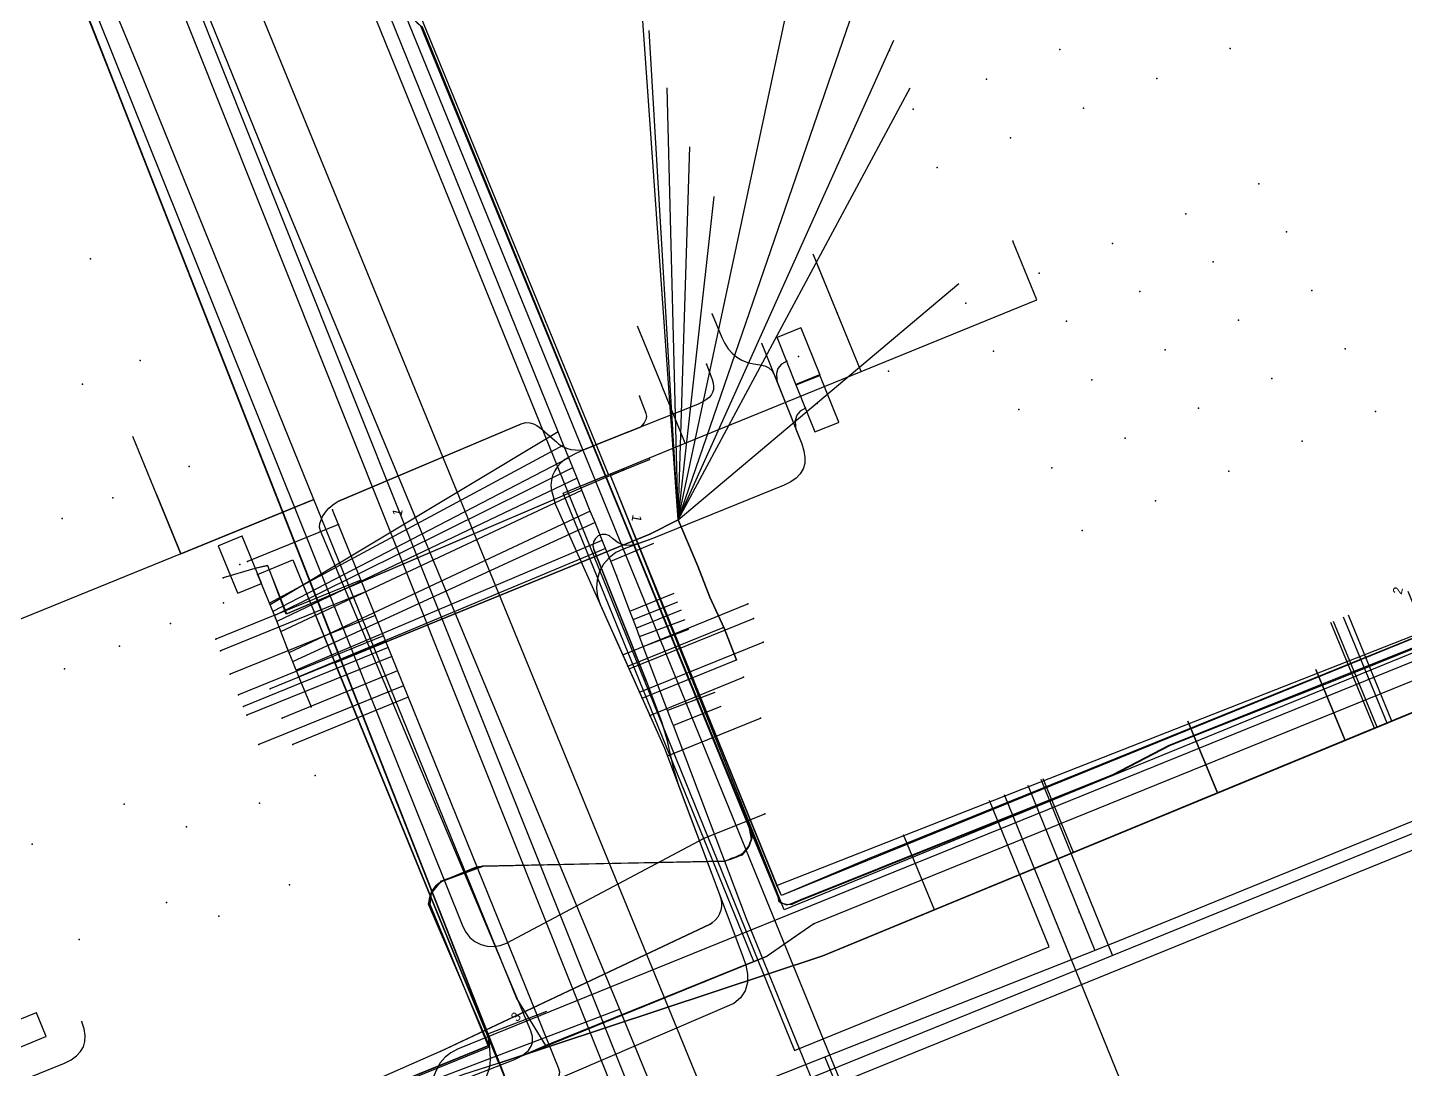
# Model space of a CAD drawing. Header units: metres. Extents: x -529 to 260, y -315 to 217.
# Drawn here: x -264.15 to -220.61, y -172.34 to -139.4 of the extents above; entities that cross this region are included whole.
import ezdxf

# ---------------------------------------------------------------- set-up
doc = ezdxf.new("R2010")
doc.units = ezdxf.units.M
for name, color, linetype, true_color in [('GM0772_GWA_Appurtenance', 7, 'Continuous', 0xba38a8), ('GM0772_GWA_Rioolleiding', 7, 'Continuous', 0xba38a8), ('KL1001_WAT_Appurtenance', 7, 'Continuous', 0x0000ff), ('KL1001_WAT_Waterleiding', 7, 'Continuous', 0x0000ff), ('KL1010_DAT_Appurtenance', 7, 'Continuous', 0x00ff00), ('KL1010_DAT_ExtraDetailinfo', 7, 'Continuous', 0x00ff00), ('KL1010_DAT_Telecommunicatiekabel', 7, 'Continuous', 0x00ff00), ('KL1011_DAT_Kabelbed', 7, 'Continuous', 0x00ff00), ('KL1011_DAT_Kast', 7, 'Continuous', 0x00ff00), ('KL1011_DAT_Telecommunicatiekabel', 7, 'Continuous', 0x00ff00), ('KL1031_ELS_Appurtenance', 7, 'Continuous', 0x960000), ('KL1031_ELS_Elektriciteitskabel', 7, 'Continuous', 0x960000), ('KL1031_ELS_ExtraGeometrie', 7, 'Continuous', 0x960000), ('KL1031_ELS_Kast', 7, 'Continuous', 0x960000), ('KL1031_ELS_Mantelbuis', 7, 'Continuous', 0x960000), ('KL1031_EMS_Elektriciteitskabel', 7, 'Continuous', 0xc80000), ('KL1031_GLD_OlieGasChemicalienPijpleiding', 7, 'Continuous', 0xffaf3c), ('KL1049_DAT_Appurtenance', 7, 'Continuous', 0x00ff00), ('KL1049_DAT_Mantelbuis', 7, 'Continuous', 0x00ff00), ('KL1049_DAT_Telecommunicatiekabel', 7, 'Continuous', 0x00ff00), ('KL1051_DAT_Annotatie', 7, 'Continuous', 0xffffff), ('KL1051_DAT_Appurtenance', 7, 'Continuous', 0x00ff00), ('KL1051_DAT_Kabelbed', 7, 'Continuous', 0x00ff00), ('KL1233_WRM_Appurtenance', 7, 'Continuous', 0x008080), ('KL1233_WRM_ThermischePijpleiding', 7, 'Continuous', 0x008080), ('KL1662_EMS_Annotatie', 7, 'Continuous', 0xffffff), ('KL1662_EMS_Elektriciteitskabel', 7, 'Continuous', 0xc80000)]:
    doc.layers.add(name, color=color, linetype=linetype, true_color=true_color)

msp = doc.modelspace()

# ---------------------------------------------------------------- linework, layer by layer
at = {"layer": 'GM0772_GWA_Appurtenance'}
for p in [(-256.158, -144.622), (-245.448, -170.43)]:
    msp.add_point(p, dxfattribs=at)
at = {"layer": 'GM0772_GWA_Rioolleiding', "linetype": 'CONTINUOUS'}
for points in [[(-256.158, -144.622), (-270.787, -108.61)], [(-262.402, -125.202), (-239.225, -181.818)], [(-256.158, -144.622), (-245.448, -170.43)], [(-287.038, -186.257), (-245.448, -170.43)], [(-245.448, -170.43), (-240.62, -182.168)]]:
    msp.add_lwpolyline(points, dxfattribs=at)
at = {"layer": 'KL1001_WAT_Appurtenance'}
msp.add_point((-245.54, -156.725), dxfattribs=at)
at = {"layer": 'KL1001_WAT_Waterleiding', "linetype": 'CONTINUOUS'}
for points in [[(-245.54, -156.725), (-245.724, -156.271), (-245.885, -155.874), (-245.992, -155.609), (-246.218, -155.052), (-246.367, -154.685), (-246.547, -154.239), (-246.635, -154.024), (-246.787, -153.646), (-246.922, -153.313), (-247.047, -153.003), (-247.191, -152.648), (-247.21, -152.6), (-247.38, -152.182), (-267.93, -101.363), (-270.629, -94.753), (-271.23, -93.275)], [(-247.38, -152.182), (-256.487, -157.652)], [(-247.21, -152.6), (-256.51, -157.596)], [(-247.047, -153.003), (-256.403, -157.856)], [(-256.351, -157.983), (-246.922, -153.313)], [(-246.787, -153.646), (-256.272, -158.178)], [(-256.144, -158.491), (-246.635, -154.024)], [(-246.367, -154.685), (-255.873, -159.153)], [(-246.218, -155.052), (-255.755, -159.441)], [(-255.649, -159.701), (-245.992, -155.609)], [(-245.885, -155.874), (-255.559, -159.919)], [(-245.724, -156.271), (-244.363, -155.703)], [(-241.429, -167.582), (-243.744, -161.469), (-243.763, -161.42), (-243.924, -160.996), (-244.693, -158.964), (-244.813, -158.648), (-244.912, -158.384), (-245.015, -158.113), (-245.115, -157.847), (-245.54, -156.725)], [(-245.115, -157.847), (-243.717, -157.279)], [(-245.015, -158.113), (-243.605, -157.552)], [(-243.496, -157.821), (-244.912, -158.384)], [(-244.813, -158.648), (-243.374, -158.117)], [(-244.693, -158.964), (-243.252, -158.415)], [(-242.432, -160.417), (-243.924, -160.996)], [(-242.247, -160.869), (-243.744, -161.469)], [(-255.366, -180.153), (-239.47, -173.698), (-239.197, -173.054), (-241.429, -167.582)]]:
    msp.add_lwpolyline(points, dxfattribs=at)
at = {"layer": 'KL1010_DAT_Appurtenance'}
msp.add_point((-241.359, -164.62), dxfattribs=at)
at = {"layer": 'KL1010_DAT_ExtraDetailinfo', "linetype": 'CONTINUOUS'}
msp.add_lwpolyline([(-249.749, -165.907), (-242.119, -165.747)], dxfattribs=at)
at = {"layer": 'KL1010_DAT_Telecommunicatiekabel', "linetype": 'CONTINUOUS'}
for points in [[(-241.359, -164.62), (-251.726, -139.361), (-251.816, -139.257), (-252.715, -138.442), (-252.753, -138.384), (-257.652, -126.423), (-257.673, -126.249), (-257.639, -126.056), (-257.204, -125.023), (-257.191, -124.524), (-275.913, -78.592), (-276.084, -78.338), (-276.271, -78.152), (-278.386, -77.101), (-278.725, -76.619), (-286.588, -57.143), (-296.508, -57.809), (-309.326, -26.319), (-312.29, -14.716), (-312.2, -7.565), (-311.374, 2.316)], [(-275.857, -78.579), (-257.195, -124.553), (-257.219, -125.052), (-257.626, -126.014), (-257.676, -126.232), (-257.663, -126.373), (-252.775, -138.342), (-252.698, -138.406), (-251.838, -139.249), (-251.684, -139.376), (-241.353, -164.685), (-240.438, -166.871), (-240.425, -167.012), (-240.348, -167.076), (-240.13, -167.127), (-239.989, -167.113), (-239.785, -167.023), (-229.861, -163.038), (-228.032, -162.085), (-222.827, -160.034), (-210.921, -155.223)], [(-251.727, -139.366), (-251.669, -139.453), (-241.315, -164.716), (-241.277, -165.047), (-241.348, -165.274), (-241.546, -165.512), (-241.721, -165.614), (-241.919, -165.696), (-242.12, -165.751), (-249.747, -165.913), (-249.971, -165.948), (-251.072, -166.399), (-251.238, -166.522), (-251.389, -166.72), (-251.462, -166.933), (-251.481, -167.113), (-249.57, -171.578), (-276.216, -182.41), (-273.29, -189.6), (-273.045, -190.01), (-261.463, -206.643)], [(-261.422, -206.625), (-273.315, -189.631), (-276.191, -182.443), (-249.579, -171.636), (-251.423, -167.121), (-251.386, -166.763), (-251.194, -166.532), (-251.067, -166.378), (-249.762, -165.9), (-242.106, -165.75), (-241.901, -165.659), (-241.556, -165.556), (-241.364, -165.325), (-241.25, -165.03), (-241.353, -164.685), (-251.684, -139.376)], [(-193.771, -192.417), (-195.785, -188.38), (-198.345, -182.411), (-200.899, -177.445), (-204.516, -169.909), (-207.372, -164.056), (-210.715, -155.335), (-210.839, -155.218), (-210.952, -155.233), (-222.843, -160), (-228.083, -162.1), (-229.865, -163.03), (-239.746, -166.99), (-240.022, -167.101), (-240.167, -167.14), (-240.3, -167.083), (-240.388, -166.982), (-240.449, -166.843), (-241.359, -164.62)], [(-259.005, -221.363), (-260.848, -208.682), (-261.15, -207.319), (-261.467, -206.64), (-273.29, -189.599), (-276.211, -182.408), (-249.569, -171.583), (-251.476, -167.112), (-251.388, -166.719), (-251.24, -166.523), (-251.067, -166.398), (-249.749, -165.908), (-242.119, -165.747), (-241.923, -165.695), (-241.547, -165.517), (-241.354, -165.275), (-241.276, -165.046), (-241.359, -164.62)]]:
    msp.add_lwpolyline(points, dxfattribs=at)
at = {"layer": 'KL1011_DAT_Kabelbed', "linetype": 'CONTINUOUS'}
for points in [[(-243.587, -154.96), (-244.871, -136.944)], [(-243.587, -154.96), (-239.737, -136.877)], [(-243.587, -154.96), (-237.488, -137.214)], [(-243.587, -154.96), (-244.511, -139.489)], [(-243.587, -154.96), (-236.775, -139.803)], [(-243.587, -154.96), (-243.937, -141.306)], [(-243.587, -154.96), (-236.256, -141.307)], [(-243.587, -154.96), (-243.228, -143.171)], [(-243.587, -154.96), (-242.455, -144.739)], [(-243.587, -154.96), (-234.725, -147.49)], [(-244.482, -155.412), (-243.587, -154.96)], [(-243.587, -154.96), (-242.973, -156.432)], [(-244.482, -155.412), (-254.439, -159.486)], [(-256.882, -156.687), (-255.77, -156.233), (-254.439, -159.486)], [(-256.882, -156.687), (-256.312, -158.068)], [(-242.973, -156.432), (-242.594, -157.413)], [(-242.594, -157.413), (-242.142, -158.388)], [(-221.187, -161.387), (-222.567, -158.044)], [(-221.035, -161.325), (-222.414, -157.981)], [(-256.312, -158.068), (-255.955, -158.996)], [(-242.142, -158.388), (-241.755, -159.369)], [(-221.583, -161.551), (-222.964, -158.205)], [(-221.506, -161.519), (-222.888, -158.173)], [(-255.955, -158.996), (-255.582, -159.942)], [(-254.439, -159.486), (-249.263, -172.136)], [(-222.516, -161.935), (-223.439, -159.7)], [(-255.582, -159.942), (-255.188, -160.874)], [(-219.164, -160.552), (-221.035, -161.325)], [(-226.549, -163.599), (-227.488, -161.323)], [(-221.506, -161.519), (-221.583, -161.551)], [(-221.187, -161.387), (-221.506, -161.519)], [(-221.035, -161.325), (-221.187, -161.387)], [(-222.516, -161.935), (-226.549, -163.599)], [(-221.583, -161.551), (-222.516, -161.935)], [(-231.096, -165.476), (-232.055, -163.153)], [(-226.549, -163.599), (-231.096, -165.476)], [(-235.489, -167.29), (-236.466, -164.922)], [(-231.096, -165.476), (-235.489, -167.29)], [(-235.489, -167.29), (-239.02, -168.747), (-249.263, -172.136)], [(-249.263, -172.136), (-250.406, -172.514), (-258.218, -175.687)]]:
    msp.add_lwpolyline(points, dxfattribs=at)
at = {"layer": 'KL1011_DAT_Kast'}
for p in [(-244.482, -155.412), (-256.882, -156.687), (-242.973, -156.432), (-242.594, -157.413), (-256.312, -158.068), (-242.142, -158.388), (-255.955, -158.996), (-241.755, -159.369), (-255.582, -159.942), (-255.188, -160.874)]:
    msp.add_point(p, dxfattribs=at)
at = {"layer": 'KL1011_DAT_Telecommunicatiekabel', "linetype": 'CONTINUOUS'}
for points in [[(-256.882, -156.687), (-255.77, -156.233), (-249.263, -172.136), (-239.02, -168.747), (-148.102, -131.223), (-131.743, -124.635), (-137.044, -111.671), (-138.248, -112.162), (-138.06, -112.626), (-137.67, -113.56)], [(-137.67, -113.56), (-138.06, -112.626), (-138.248, -112.162), (-137.044, -111.671), (-131.743, -124.635), (-148.102, -131.223), (-235.489, -167.29), (-236.466, -164.922)], [(-137.67, -113.56), (-138.06, -112.626), (-138.248, -112.162), (-137.044, -111.671), (-131.743, -124.635), (-148.102, -131.223), (-231.096, -165.476), (-232.055, -163.153)], [(-137.306, -114.468), (-137.67, -113.56), (-138.06, -112.626), (-138.248, -112.162), (-137.044, -111.671), (-131.743, -124.635), (-148.102, -131.223), (-226.549, -163.599), (-227.488, -161.323)], [(-137.306, -114.468), (-137.67, -113.56), (-138.06, -112.626), (-138.248, -112.162), (-137.044, -111.671), (-131.743, -124.635), (-148.102, -131.223), (-226.549, -163.599), (-227.488, -161.323)], [(-137.306, -114.468), (-137.67, -113.56), (-138.06, -112.626), (-138.248, -112.162), (-137.044, -111.671), (-131.743, -124.635), (-148.102, -131.223), (-221.583, -161.551), (-222.964, -158.205)], [(-241.755, -159.369), (-242.142, -158.388), (-242.594, -157.413), (-242.973, -156.432), (-243.587, -154.96), (-244.482, -155.412), (-254.439, -159.486), (-249.263, -172.136), (-239.02, -168.747), (-148.102, -131.223), (-144.546, -129.791), (-145.28, -127.968)], [(-241.755, -159.369), (-242.142, -158.388), (-242.594, -157.413), (-242.973, -156.432), (-243.587, -154.96), (-244.482, -155.412), (-254.439, -159.486), (-249.263, -172.136), (-239.02, -168.747), (-155.315, -134.2), (-156.541, -131.232)], [(-242.142, -158.388), (-242.594, -157.413), (-242.973, -156.432), (-243.587, -154.96), (-244.482, -155.412), (-254.439, -159.486), (-249.263, -172.136), (-239.02, -168.747), (-156.182, -134.557), (-157.409, -131.584)], [(-242.142, -158.388), (-242.594, -157.413), (-242.973, -156.432), (-243.587, -154.96), (-244.482, -155.412), (-254.439, -159.486), (-249.263, -172.136), (-239.02, -168.747), (-156.182, -134.557), (-157.409, -131.584)], [(-241.755, -159.369), (-242.142, -158.388), (-242.594, -157.413), (-242.973, -156.432), (-243.587, -154.96), (-244.482, -155.412), (-254.439, -159.486), (-249.263, -172.136), (-239.02, -168.747), (-156.182, -134.557), (-157.409, -131.584)], [(-157.409, -131.584), (-156.182, -134.557), (-239.02, -168.747), (-249.263, -172.136), (-254.439, -159.486), (-244.482, -155.412), (-243.587, -154.96), (-242.973, -156.432), (-242.594, -157.413)], [(-241.755, -159.369), (-242.142, -158.388), (-242.594, -157.413), (-242.973, -156.432), (-243.587, -154.96), (-244.482, -155.412), (-254.439, -159.486), (-249.263, -172.136), (-239.02, -168.747), (-159.399, -135.886), (-160.634, -132.892)], [(-242.142, -158.388), (-242.594, -157.413), (-242.973, -156.432), (-243.587, -154.96), (-244.871, -136.944)], [(-241.755, -159.369), (-242.142, -158.388), (-242.594, -157.413), (-242.973, -156.432), (-243.587, -154.96), (-239.737, -136.877)], [(-241.755, -159.369), (-242.142, -158.388), (-242.594, -157.413), (-242.973, -156.432), (-243.587, -154.96), (-237.488, -137.214)], [(-242.142, -158.388), (-242.594, -157.413), (-242.973, -156.432), (-243.587, -154.96), (-244.511, -139.489)], [(-242.142, -158.388), (-242.594, -157.413), (-242.973, -156.432), (-243.587, -154.96), (-244.482, -155.412), (-254.439, -159.486), (-249.263, -172.136), (-239.02, -168.747), (-192.256, -149.446), (-196.13, -140.06)], [(-242.142, -158.388), (-242.594, -157.413), (-242.973, -156.432), (-243.587, -154.96), (-244.482, -155.412), (-254.439, -159.486), (-249.263, -172.136), (-239.02, -168.747), (-192.583, -149.581), (-196.458, -140.191)], [(-242.142, -158.388), (-242.594, -157.413), (-242.973, -156.432), (-243.587, -154.96), (-236.775, -139.803)], [(-241.755, -159.369), (-242.142, -158.388), (-242.594, -157.413), (-242.973, -156.432), (-243.587, -154.96), (-244.482, -155.412), (-254.439, -159.486), (-249.263, -172.136), (-239.02, -168.747), (-193.147, -149.813), (-197.025, -140.419)], [(-197.219, -140.497), (-193.341, -149.893), (-239.02, -168.747), (-249.263, -172.136), (-254.439, -159.486), (-244.482, -155.412), (-243.587, -154.96), (-242.973, -156.432), (-242.594, -157.413)], [(-197.619, -140.658), (-193.739, -150.058), (-239.02, -168.747), (-249.263, -172.136), (-254.439, -159.486), (-244.482, -155.412), (-243.587, -154.96), (-242.973, -156.432), (-242.594, -157.413), (-242.142, -158.388)], [(-242.594, -157.413), (-242.973, -156.432), (-243.587, -154.96), (-243.937, -141.306)], [(-241.755, -159.369), (-242.142, -158.388), (-242.594, -157.413), (-242.973, -156.432), (-243.587, -154.96), (-236.256, -141.307)], [(-241.755, -159.369), (-242.142, -158.388), (-242.594, -157.413), (-242.973, -156.432), (-243.587, -154.96), (-243.228, -143.171)], [(-242.142, -158.388), (-242.594, -157.413), (-242.973, -156.432), (-243.587, -154.96), (-242.455, -144.739)], [(-242.594, -157.413), (-242.973, -156.432), (-243.587, -154.96), (-234.725, -147.49)], [(-241.755, -159.369), (-242.142, -158.388), (-242.594, -157.413), (-242.973, -156.432), (-243.587, -154.96), (-244.482, -155.412), (-254.439, -159.486), (-249.263, -172.136), (-239.02, -168.747), (-198.627, -152.076), (-199.956, -148.856)], [(-200.197, -148.955), (-198.868, -152.175), (-239.02, -168.747), (-249.263, -172.136), (-254.439, -159.486), (-244.482, -155.412), (-243.587, -154.96), (-242.973, -156.432), (-242.594, -157.413), (-242.142, -158.388), (-241.755, -159.369)], [(-200.858, -149.223), (-199.527, -152.447), (-239.02, -168.747), (-249.263, -172.136), (-254.439, -159.486), (-244.482, -155.412), (-243.587, -154.96), (-242.973, -156.432), (-242.594, -157.413), (-242.142, -158.388)], [(-241.755, -159.369), (-242.142, -158.388), (-242.594, -157.413), (-242.973, -156.432), (-243.587, -154.96), (-244.482, -155.412), (-254.439, -159.486), (-249.263, -172.136), (-239.02, -168.747), (-199.584, -152.47), (-200.915, -149.246)], [(-241.755, -159.369), (-242.142, -158.388), (-242.594, -157.413), (-242.973, -156.432), (-243.587, -154.96), (-244.482, -155.412), (-254.439, -159.486), (-249.263, -172.136), (-239.02, -168.747), (-199.747, -152.537), (-201.078, -149.313)], [(-205.494, -151.107), (-204.153, -154.356), (-239.02, -168.747), (-249.263, -172.136), (-254.439, -159.486), (-244.482, -155.412), (-243.587, -154.96), (-242.973, -156.432), (-242.594, -157.413)], [(-206.102, -151.353), (-204.76, -154.607), (-239.02, -168.747), (-249.263, -172.136), (-254.439, -159.486), (-244.482, -155.412), (-243.587, -154.96), (-242.973, -156.432), (-242.594, -157.413), (-242.142, -158.388)], [(-206.507, -151.518), (-205.164, -154.773), (-239.02, -168.747), (-249.263, -172.136), (-254.439, -159.486), (-244.482, -155.412), (-243.587, -154.96), (-242.973, -156.432), (-242.594, -157.413), (-242.142, -158.388)], [(-241.755, -159.369), (-242.142, -158.388), (-242.594, -157.413), (-242.973, -156.432), (-243.587, -154.96), (-244.482, -155.412), (-254.439, -159.486), (-249.263, -172.136), (-239.02, -168.747), (-205.225, -154.799), (-206.569, -151.544)], [(-242.142, -158.388), (-242.594, -157.413), (-242.973, -156.432), (-243.587, -154.96), (-244.482, -155.412), (-254.439, -159.486), (-249.263, -172.136), (-239.02, -168.747), (-205.545, -154.93), (-206.889, -151.673)], [(-256.882, -156.687), (-255.77, -156.233), (-254.439, -159.486), (-244.482, -155.412), (-243.587, -154.96), (-242.973, -156.432), (-242.594, -157.413)], [(-241.755, -159.369), (-242.142, -158.388), (-242.594, -157.413), (-242.973, -156.432), (-243.587, -154.96), (-244.482, -155.412), (-254.439, -159.486), (-249.263, -172.136), (-239.02, -168.747), (-213.25, -158.111), (-214.612, -154.811)], [(-241.755, -159.369), (-242.142, -158.388), (-242.594, -157.413), (-242.973, -156.432), (-243.587, -154.96), (-244.482, -155.412), (-254.439, -159.486), (-249.263, -172.136), (-239.02, -168.747), (-214.896, -158.79), (-216.261, -155.482)], [(-241.755, -159.369), (-242.142, -158.388), (-242.594, -157.413), (-242.973, -156.432), (-243.587, -154.96), (-244.482, -155.412), (-254.439, -159.486), (-249.263, -172.136), (-239.02, -168.747), (-221.583, -161.551), (-222.964, -158.205)], [(-242.142, -158.388), (-242.594, -157.413), (-242.973, -156.432), (-243.587, -154.96), (-244.482, -155.412), (-254.439, -159.486), (-249.263, -172.136), (-239.02, -168.747), (-214.017, -158.427), (-215.381, -155.124)], [(-242.142, -158.388), (-242.594, -157.413), (-242.973, -156.432), (-243.587, -154.96), (-244.482, -155.412), (-254.439, -159.486), (-249.263, -172.136), (-239.02, -168.747), (-218.856, -160.425), (-220.23, -157.094)], [(-215.168, -155.037), (-213.805, -158.34), (-239.02, -168.747), (-249.263, -172.136), (-254.439, -159.486), (-244.482, -155.412), (-243.587, -154.96), (-242.973, -156.432), (-242.594, -157.413)], [(-241.755, -159.369), (-242.142, -158.388), (-242.594, -157.413), (-242.973, -156.432), (-243.587, -154.96), (-244.482, -155.412), (-254.439, -159.486), (-249.263, -172.136), (-239.02, -168.747), (-214.063, -158.447), (-215.427, -155.142)], [(-220.539, -157.219), (-219.164, -160.552), (-239.02, -168.747), (-249.263, -172.136), (-254.439, -159.486), (-244.482, -155.412), (-243.587, -154.96), (-242.973, -156.432), (-242.594, -157.413)], [(-241.755, -159.369), (-242.142, -158.388), (-242.594, -157.413), (-242.973, -156.432), (-243.587, -154.96), (-244.482, -155.412), (-254.439, -159.486), (-249.263, -172.136), (-239.02, -168.747), (-221.035, -161.325), (-222.414, -157.981)], [(-241.755, -159.369), (-242.142, -158.388), (-242.594, -157.413), (-242.973, -156.432), (-243.587, -154.96), (-244.482, -155.412), (-254.439, -159.486), (-249.263, -172.136), (-239.02, -168.747), (-221.187, -161.387), (-222.567, -158.044)], [(-242.594, -157.413), (-242.973, -156.432), (-243.587, -154.96), (-244.482, -155.412), (-254.439, -159.486), (-249.263, -172.136), (-239.02, -168.747), (-221.506, -161.519), (-222.888, -158.173)], [(-223.439, -159.7), (-222.516, -161.935), (-239.02, -168.747), (-249.263, -172.136), (-254.439, -159.486), (-244.482, -155.412), (-243.587, -154.96), (-242.973, -156.432), (-242.594, -157.413)], [(-227.488, -161.323), (-226.549, -163.599), (-239.02, -168.747), (-249.263, -172.136), (-254.439, -159.486), (-244.482, -155.412), (-243.587, -154.96), (-242.973, -156.432), (-242.594, -157.413)], [(-242.142, -158.388), (-242.594, -157.413), (-242.973, -156.432), (-243.587, -154.96), (-244.482, -155.412), (-254.439, -159.486), (-249.263, -172.136), (-239.02, -168.747), (-231.096, -165.476), (-232.055, -163.153)], [(-241.755, -159.369), (-242.142, -158.388), (-242.594, -157.413), (-242.973, -156.432), (-243.587, -154.96), (-244.482, -155.412), (-254.439, -159.486), (-249.263, -172.136), (-239.02, -168.747), (-235.489, -167.29), (-236.466, -164.922)], [(-256.882, -156.687), (-255.77, -156.233), (-249.263, -172.136), (-250.406, -172.514), (-357.605, -216.05), (-364.348, -199.525), (-363.424, -199.147)], [(-256.882, -156.687), (-255.77, -156.233), (-249.263, -172.136), (-250.406, -172.514), (-357.605, -216.05), (-364.348, -199.525), (-363.424, -199.147)], [(-256.882, -156.687), (-255.77, -156.233), (-249.263, -172.136), (-250.406, -172.514), (-357.605, -216.05), (-364.348, -199.525), (-363.424, -199.147)], [(-256.882, -156.687), (-255.77, -156.233), (-249.263, -172.136), (-250.406, -172.514), (-357.605, -216.05), (-364.348, -199.525), (-363.424, -199.147)], [(-256.882, -156.687), (-255.77, -156.233), (-249.263, -172.136), (-250.406, -172.514), (-357.605, -216.05), (-364.348, -199.525), (-363.424, -199.147)], [(-242.594, -157.413), (-242.142, -158.388), (-241.755, -159.369)], [(-242.594, -157.413), (-242.142, -158.388), (-241.755, -159.369)], [(-242.594, -157.413), (-242.142, -158.388)]]:
    msp.add_lwpolyline(points, dxfattribs=at)
at = {"layer": 'KL1031_ELS_Appurtenance'}
for p in [(-236.916, -140.124), (-231.531, -140.094), (-226.146, -140.066), (-233.847, -141.035), (-228.462, -141.007), (-236.163, -141.976), (-230.778, -141.948), (-233.094, -142.889), (-235.41, -143.829), (-225.238, -144.346), (-227.554, -145.287), (-224.369, -145.862), (-229.87, -146.228), (-262.161, -146.712), (-226.685, -146.803), (-232.185, -147.169), (-229.001, -147.744), (-223.569, -147.709), (-242.521, -148.46), (-234.501, -148.11), (-231.317, -148.685), (-225.885, -148.65), (-240.946, -149.396), (-233.632, -149.626), (-228.2, -149.591), (-222.516, -149.554), (-260.594, -149.929), (-242.698, -150.041), (-240.157, -149.945), (-236.95, -150.264), (-236.95, -150.264), (-236.95, -150.264), (-236.95, -150.264), (-236.95, -150.264), (-230.515, -150.532), (-224.831, -150.495), (-262.416, -150.675), (-244.814, -151.049), (-239.567, -151.433), (-232.831, -151.473), (-227.147, -151.436), (-221.557, -151.539), (-229.463, -152.377), (-223.872, -152.48), (-259.04, -153.278), (-231.779, -153.319), (-226.188, -153.422), (-261.453, -154.266), (-228.504, -154.363), (-263.059, -154.923), (-254.518, -154.651), (-254.518, -154.651), (-254.33, -155.115), (-230.82, -155.303), (-257.201, -156.278), (-253.617, -156.875), (-257.962, -157.584), (-253.467, -157.243), (-253.166, -157.985), (-241.393, -157.623), (-259.629, -158.241), (-242.169, -158.369), (-241.207, -158.079), (-258.206, -158.734), (-252.904, -158.633), (-252.832, -158.812), (-245.613, -158.625), (-245.613, -158.625), (-240.902, -158.826), (-261.246, -158.953), (-258.054, -159.107), (-252.757, -158.997), (-252.642, -159.282), (-245.344, -159.227), (-262.98, -159.675), (-252.457, -159.738), (-245.182, -159.592), (-245.144, -159.676), (-241.753, -159.387), (-257.751, -159.846), (-252.266, -160.209), (-241.525, -159.942), (-257.485, -160.495), (-256.482, -160.306), (-252.119, -160.573), (-244.814, -160.414), (-244.732, -160.596), (-257.332, -160.869), (-257.22, -161.141), (-256.104, -161.231), (-244.487, -161.145), (-240.994, -161.238), (-256.84, -162.067), (-255.763, -162.064), (-243.93, -162.429), (-255.061, -163.048), (-261.098, -163.953), (-256.824, -163.917), (-240.858, -164.261), (-259.127, -164.671), (-264.007, -165.213), (-255.875, -166.5), (-259.764, -167.062), (-258.11, -167.493), (-262.515, -168.23), (-262.436, -170.833)]:
    msp.add_point(p, dxfattribs=at)
at = {"layer": 'KL1031_ELS_Elektriciteitskabel', "linetype": 'CONTINUOUS'}
for points in [[(-275.45, -105.799), (-265.55, -130.325), (-262.479, -137.717), (-250.4, -167.817), (-250.306, -168.002), (-250.175, -168.164), (-250.013, -168.296), (-249.827, -168.39), (-249.627, -168.444), (-249.418, -168.456), (-249.213, -168.424), (-249.018, -168.35), (-242.769, -165.028), (-240.858, -164.261)], [(-191.335, -147.661), (-250.56, -171.701), (-250.775, -171.812), (-250.958, -171.955), (-251.107, -172.134), (-251.224, -172.346), (-252.127, -174.4)], [(-242.521, -148.46), (-242.212, -149.197), (-242.118, -149.387), (-242.008, -149.553), (-241.882, -149.697), (-241.739, -149.816), (-241.579, -149.913), (-241.402, -149.986), (-241.21, -150.036), (-240.999, -150.062), (-240.849, -150.091), (-240.724, -150.153), (-240.625, -150.253), (-240.552, -150.387), (-239.688, -152.561), (-239.616, -152.784), (-239.584, -152.991), (-239.593, -153.18), (-239.643, -153.352), (-239.732, -153.507), (-239.863, -153.644), (-240.034, -153.763), (-240.246, -153.866), (-244.421, -155.561), (-244.873, -155.723), (-245.093, -155.774), (-245.298, -155.761), (-245.491, -155.687), (-245.668, -155.55), (-245.765, -155.467), (-245.88, -155.426), (-246.001, -155.426), (-246.115, -155.47), (-246.207, -155.55), (-246.267, -155.658), (-246.285, -155.78), (-246.261, -155.9), (-244.588, -160.078), (-244.11, -161.367), (-243.951, -161.904), (-243.751, -162.8), (-243.595, -163.32), (-242.287, -166.805), (-242.245, -166.939), (-242.224, -167.068), (-242.223, -167.19), (-242.243, -167.306), (-242.282, -167.416), (-242.342, -167.52), (-242.422, -167.617), (-242.522, -167.708), (-242.576, -167.749), (-251.037, -171.736), (-260.113, -175.749)], [(-240.946, -149.396), (-239.688, -152.561), (-239.616, -152.784), (-239.584, -152.991), (-239.593, -153.18), (-239.643, -153.352), (-239.732, -153.507), (-239.863, -153.644), (-240.034, -153.763), (-240.246, -153.866), (-244.421, -155.561), (-245.326, -155.886), (-245.566, -156.001), (-245.777, -156.164), (-245.95, -156.366), (-246.077, -156.6), (-246.154, -156.856), (-246.176, -157.12), (-246.142, -157.384), (-246.056, -157.636), (-244.021, -162.185), (-241.548, -168.773), (-241.456, -169.043), (-241.399, -169.322), (-241.398, -169.593), (-241.476, -169.853), (-241.625, -170.079), (-241.834, -170.253), (-247.935, -172.876)], [(-240.157, -149.945), (-240.329, -150.043), (-240.439, -150.175), (-240.489, -150.339), (-240.478, -150.537), (-240.464, -150.609), (-239.688, -152.561), (-239.616, -152.784), (-239.584, -152.991), (-239.593, -153.18), (-239.643, -153.352), (-239.732, -153.507), (-239.863, -153.644), (-240.034, -153.763), (-240.246, -153.866), (-244.421, -155.561), (-245.326, -155.886), (-245.566, -156.001), (-245.777, -156.164), (-245.95, -156.366), (-246.077, -156.6), (-246.154, -156.856), (-246.176, -157.12), (-246.142, -157.384), (-246.056, -157.636), (-244.021, -162.185), (-241.548, -168.773), (-241.456, -169.043), (-241.399, -169.322), (-241.398, -169.593), (-241.476, -169.853), (-241.625, -170.079), (-241.834, -170.253), (-247.935, -172.876)], [(-242.698, -150.041), (-242.521, -150.527), (-242.487, -150.641), (-242.473, -150.747), (-242.479, -150.845), (-242.504, -150.936), (-242.547, -151.02), (-242.61, -151.095), (-242.692, -151.163), (-242.795, -151.224), (-242.976, -151.316), (-245.714, -152.405), (-246.602, -152.766), (-246.892, -152.9), (-247.169, -153.06), (-247.296, -153.157), (-247.406, -153.276), (-247.494, -153.41), (-247.559, -153.557), (-247.597, -153.712), (-247.61, -153.873), (-247.596, -154.033), (-247.555, -154.187), (-247.477, -154.46), (-244.021, -162.185), (-241.548, -168.773), (-241.456, -169.043), (-241.399, -169.322), (-241.398, -169.593), (-241.476, -169.853), (-241.625, -170.079), (-241.834, -170.253), (-247.935, -172.876)], [(-252.716, -173.566), (-248.766, -172.02), (-248.512, -171.894), (-248.474, -171.87), (-248.318, -171.74), (-248.224, -171.582), (-248.193, -171.485), (-248.197, -171.299), (-248.248, -171.12), (-254.895, -155.31), (-254.924, -155.197), (-254.915, -155.08), (-254.828, -154.858), (-254.734, -154.72), (-254.626, -154.597), (-254.503, -154.488), (-254.365, -154.394), (-254.341, -154.381), (-248.521, -151.917), (-248.404, -151.886), (-248.28, -151.892), (-248.158, -151.926), (-248.055, -151.977), (-247.871, -152.116), (-247.795, -152.19), (-247.441, -152.501), (-247.369, -152.56), (-247.25, -152.64), (-247.119, -152.699), (-246.979, -152.737), (-246.836, -152.754), (-246.602, -152.766), (-245.714, -152.405), (-244.764, -152.027), (-244.669, -151.909), (-244.593, -151.763), (-244.585, -151.683), (-244.602, -151.606), (-244.814, -151.049)], [(-239.567, -151.433), (-239.736, -151.53), (-239.846, -151.659), (-239.896, -151.821), (-239.887, -152.015), (-239.873, -152.095), (-239.688, -152.561), (-239.616, -152.784), (-239.584, -152.991), (-239.593, -153.18), (-239.643, -153.352), (-239.732, -153.507), (-239.863, -153.644), (-240.034, -153.763), (-240.246, -153.866), (-244.421, -155.561), (-245.326, -155.886), (-245.566, -156.001), (-245.777, -156.164), (-245.95, -156.366), (-246.077, -156.6), (-246.154, -156.856), (-246.176, -157.12), (-246.142, -157.384), (-246.056, -157.636), (-244.021, -162.185), (-241.548, -168.773), (-241.456, -169.043), (-241.399, -169.322), (-241.398, -169.593), (-241.476, -169.853), (-241.625, -170.079), (-241.834, -170.253), (-247.935, -172.876)], [(-263.421, -176.075), (-262.823, -177.549), (-262.697, -177.731), (-262.565, -177.889), (-262.411, -178.011), (-262.235, -178.1), (-262.037, -178.154), (-261.708, -178.182), (-261.38, -178.15), (-261.057, -178.073), (-260.742, -177.971), (-258.739, -177.229), (-247.935, -172.876), (-247.538, -172.705), (-247.42, -172.634), (-247.352, -172.541), (-247.336, -172.427), (-247.369, -172.293), (-254.518, -154.651)], [(-263.421, -176.075), (-262.823, -177.549), (-262.697, -177.731), (-262.565, -177.889), (-262.411, -178.011), (-262.235, -178.1), (-262.037, -178.154), (-261.708, -178.182), (-261.38, -178.15), (-261.057, -178.073), (-260.742, -177.971), (-258.739, -177.229), (-247.935, -172.876), (-247.538, -172.705), (-247.42, -172.634), (-247.352, -172.541), (-247.336, -172.427), (-247.369, -172.293), (-254.518, -154.651)], [(-254.33, -155.115), (-257.201, -156.278)], [(-253.617, -156.875), (-258.206, -158.734)], [(-253.467, -157.243), (-258.054, -159.107)], [(-253.166, -157.985), (-257.751, -159.846)], [(-245.344, -159.227), (-241.393, -157.623)], [(-245.182, -159.592), (-242.169, -158.369)], [(-245.144, -159.676), (-241.207, -158.079)], [(-245.613, -158.625), (-244.021, -162.185), (-241.548, -168.773), (-241.456, -169.043), (-241.399, -169.322), (-241.398, -169.593), (-241.476, -169.853), (-241.625, -170.079), (-241.834, -170.253), (-247.935, -172.876), (-258.739, -177.229), (-259.01, -177.31), (-259.291, -177.341), (-259.572, -177.318), (-259.845, -177.245), (-260.1, -177.122), (-260.328, -176.955), (-260.522, -176.749), (-260.675, -176.511), (-261.217, -175.178)], [(-245.613, -158.625), (-244.021, -162.185), (-241.548, -168.773), (-241.456, -169.043), (-241.399, -169.322), (-241.398, -169.593), (-241.476, -169.853), (-241.625, -170.079), (-241.834, -170.253), (-247.935, -172.876), (-258.739, -177.229), (-259.01, -177.31), (-259.291, -177.341), (-259.572, -177.318), (-259.845, -177.245), (-260.1, -177.122), (-260.328, -176.955), (-260.522, -176.749), (-260.675, -176.511), (-261.217, -175.178)], [(-252.904, -158.633), (-257.485, -160.495)], [(-252.832, -158.812), (-256.482, -160.306)], [(-244.814, -160.414), (-240.902, -158.826)], [(-252.757, -158.997), (-257.332, -160.869)], [(-252.642, -159.282), (-257.22, -161.141)], [(-252.457, -159.738), (-256.104, -161.231)], [(-244.732, -160.596), (-241.753, -159.387)], [(-252.266, -160.209), (-256.84, -162.067)], [(-244.487, -161.145), (-241.525, -159.942)], [(-252.119, -160.573), (-255.763, -162.064)], [(-243.93, -162.429), (-240.994, -161.238)], [(-266.834, -173.697), (-262.987, -172.136), (-262.776, -172.033), (-262.606, -171.913), (-262.476, -171.776), (-262.387, -171.622), (-262.338, -171.451), (-262.331, -171.262), (-262.363, -171.056), (-262.436, -170.833)]]:
    msp.add_lwpolyline(points, dxfattribs=at)
at = {"layer": 'KL1031_ELS_ExtraGeometrie', "linetype": 'CONTINUOUS'}
for points in [[(-239.11, -150.4), (-239.109, -150.39), (-239.702, -148.899), (-239.712, -148.897), (-240.46, -149.195), (-240.462, -149.206), (-239.868, -150.696), (-239.858, -150.698), (-239.111, -150.4), (-239.11, -150.4)], [(-238.52, -151.887), (-238.519, -151.878), (-239.112, -150.386), (-239.122, -150.384), (-239.87, -150.683), (-239.872, -150.693), (-239.278, -152.184), (-239.268, -152.186), (-238.521, -151.888), (-238.52, -151.887)], [(-256.761, -156.971), (-256.76, -156.962), (-257.367, -155.477), (-257.378, -155.475), (-258.122, -155.78), (-258.124, -155.79), (-257.517, -157.276), (-257.507, -157.278), (-256.762, -156.972), (-256.761, -156.971)], [(-263.569, -171.301), (-263.567, -171.292), (-263.868, -170.551), (-263.877, -170.545), (-265.364, -171.147), (-265.37, -171.156), (-265.068, -171.902), (-265.059, -171.908), (-263.569, -171.302), (-263.569, -171.301)]]:
    msp.add_lwpolyline(points, close=True, dxfattribs=at)
at = {"layer": 'KL1031_ELS_Kast'}
for p in [(-239.785, -149.798), (-239.195, -151.285), (-257.442, -156.376)]:
    msp.add_point(p, dxfattribs=at)
at = {"layer": 'KL1031_ELS_Mantelbuis', "linetype": 'CONTINUOUS'}
for points in [[(-248.567, -151.936), (-254.341, -154.381)], [(-244.588, -160.078), (-246.261, -155.9)], [(-249.018, -168.35), (-242.769, -165.028)], [(-249.301, -170.918), (-242.576, -167.749), (-242.522, -167.708)], [(-251.111, -171.769), (-249.301, -170.918)]]:
    msp.add_lwpolyline(points, dxfattribs=at)
at = {"layer": 'KL1031_EMS_Elektriciteitskabel', "linetype": 'CONTINUOUS'}
for points in [[(-275.864, -105.591), (-263.62, -135.54), (-249.105, -172.492), (-249.063, -172.632), (-249.04, -172.775), (-249.038, -172.921), (-249.058, -173.065), (-250.663, -180.635), (-250.685, -180.842), (-250.664, -181.047), (-250.473, -181.965), (-247.745, -189.49), (-246.209, -193.484), (-246.16, -193.726), (-246.144, -193.973), (-246.162, -194.22), (-246.213, -194.461), (-246.297, -194.694), (-246.41, -194.915)], [(-275.864, -105.591), (-263.62, -135.54), (-249.105, -172.492), (-249.063, -172.632), (-249.04, -172.775), (-249.038, -172.921), (-249.058, -173.065), (-250.663, -180.635), (-250.685, -180.842), (-250.664, -181.047), (-250.473, -181.965), (-247.745, -189.49), (-246.209, -193.484), (-246.16, -193.726), (-246.144, -193.973), (-246.162, -194.22), (-246.213, -194.461), (-246.297, -194.694), (-246.41, -194.915)], [(-251.075, -175.575), (-250.753, -174.95), (-249.842, -173.018), (-249.616, -172.475), (-249.586, -172.396), (-249.533, -172.193), (-249.517, -171.985), (-249.553, -171.564), (-249.606, -171.218), (-263.62, -135.54), (-275.864, -105.591)], [(-275.864, -105.591), (-263.62, -135.54), (-249.105, -172.492), (-249.063, -172.632), (-249.04, -172.775), (-249.038, -172.921), (-249.058, -173.065), (-250.663, -180.635), (-250.685, -180.842), (-250.664, -181.047), (-250.473, -181.965), (-247.745, -189.49), (-246.209, -193.484), (-246.16, -193.726), (-246.144, -193.973), (-246.162, -194.22), (-246.213, -194.461), (-246.297, -194.694), (-246.41, -194.915)], [(-275.864, -105.591), (-263.62, -135.54), (-249.105, -172.492), (-249.063, -172.632), (-249.04, -172.775), (-249.038, -172.921), (-249.058, -173.065), (-250.663, -180.635), (-250.685, -180.842), (-250.664, -181.047), (-250.473, -181.965), (-247.745, -189.49), (-246.209, -193.484), (-246.16, -193.726), (-246.144, -193.973), (-246.162, -194.22), (-246.213, -194.461), (-246.297, -194.694), (-246.41, -194.915)], [(-275.864, -105.591), (-263.62, -135.54), (-249.105, -172.492), (-249.063, -172.632), (-249.04, -172.775), (-249.038, -172.921), (-249.058, -173.065), (-250.663, -180.635), (-250.685, -180.842), (-250.664, -181.047), (-250.473, -181.965), (-247.745, -189.49), (-246.209, -193.484), (-246.16, -193.726), (-246.144, -193.973), (-246.162, -194.22), (-246.213, -194.461), (-246.297, -194.694), (-246.41, -194.915)], [(-275.864, -105.591), (-263.62, -135.54), (-249.105, -172.492), (-249.063, -172.632), (-249.04, -172.775), (-249.038, -172.921), (-249.058, -173.065), (-250.663, -180.635), (-250.685, -180.842), (-250.664, -181.047), (-250.473, -181.965), (-247.745, -189.49), (-246.209, -193.484), (-246.16, -193.726), (-246.144, -193.973), (-246.162, -194.22), (-246.213, -194.461), (-246.297, -194.694), (-246.41, -194.915)], [(-249.105, -172.492), (-263.62, -135.54)], [(-249.105, -172.492), (-263.62, -135.54)], [(-249.105, -172.492), (-263.62, -135.54)], [(-249.105, -172.492), (-263.62, -135.54)]]:
    msp.add_lwpolyline(points, dxfattribs=at)
at = {"layer": 'KL1031_GLD_OlieGasChemicalienPijpleiding', "linetype": 'CONTINUOUS'}
for points in [[(-270.464, -94.274), (-238.448, -172.749)], [(-143.569, -134.187), (-238.448, -172.749)]]:
    msp.add_lwpolyline(points, dxfattribs=at)
at = {"layer": 'KL1049_DAT_Appurtenance'}
for p in [(-233.015, -146.154), (-238.569, -148.422), (-244.123, -150.691), (-260.066, -154.183), (-239.306, -167.731), (-239.306, -167.731), (-239.306, -167.731), (-241.204, -168.925), (-241.204, -168.925), (-241.204, -168.925), (-247.772, -171.587), (-247.772, -171.587)]:
    msp.add_point(p, dxfattribs=at)
at = {"layer": 'KL1049_DAT_Mantelbuis', "linetype": 'CONTINUOUS'}
msp.add_lwpolyline([(-248.499, -171.899), (-240.784, -168.757)], dxfattribs=at)
at = {"layer": 'KL1049_DAT_Telecommunicatiekabel', "linetype": 'CONTINUOUS'}
for points in [[(-239.306, -167.731), (-239.776, -168.06), (-240.784, -168.757), (-241.202, -168.928), (-247.226, -154.115), (-245.793, -153.531), (-252.409, -137.378), (-257.621, -124.547), (-265.581, -104.952), (-268.82, -96.812), (-272.646, -87.371), (-274.574, -82.685), (-275.402, -81.678), (-276.194, -81.187), (-276.635, -80.918), (-281.902, -69.031), (-284.715, -61.868), (-283.415, -59.425), (-284.827, -56.224), (-296.664, -57.509), (-298.647, -52.595), (-304.207, -39.373), (-309.767, -26.152), (-309.74, -8.153)], [(-260.065, -154.185), (-259.309, -156.037), (-255.109, -154.324), (-260.615, -140.728), (-274.218, -107.839), (-274.834, -106.086), (-276.882, -100.27), (-282.614, -98.283), (-282.803, -97.819)], [(-260.065, -154.185), (-259.309, -156.037), (-255.109, -154.324), (-260.615, -140.728), (-274.218, -107.839), (-274.834, -106.086), (-276.882, -100.27), (-282.614, -98.283), (-282.803, -97.819)], [(-260.065, -154.185), (-259.309, -156.037), (-255.109, -154.324), (-260.615, -140.728), (-274.218, -107.839), (-274.834, -106.086), (-276.882, -100.27), (-282.614, -98.283), (-282.803, -97.819)], [(-260.065, -154.185), (-259.309, -156.037), (-255.109, -154.324), (-260.615, -140.728), (-274.218, -107.839), (-274.834, -106.086), (-275.379, -105.362), (-275.753, -105.401), (-279.364, -107.524), (-283.616, -111.202), (-286.056, -113.726), (-286.384, -114.085), (-285.922, -114.935), (-285.081, -116.272), (-284.544, -116.754), (-282.659, -115.307)], [(-260.065, -154.185), (-259.309, -156.037), (-255.109, -154.324), (-260.615, -140.728), (-274.218, -107.839), (-274.834, -106.086), (-275.379, -105.362), (-275.753, -105.401), (-279.364, -107.524), (-283.616, -111.202), (-286.056, -113.726), (-286.384, -114.085), (-285.922, -114.935), (-285.081, -116.272), (-284.544, -116.754), (-282.659, -115.307)], [(-260.065, -154.185), (-259.309, -156.037), (-255.109, -154.324), (-260.615, -140.728), (-274.218, -107.839), (-274.834, -106.086), (-275.379, -105.362), (-275.753, -105.401), (-279.364, -107.524), (-283.616, -111.202), (-286.056, -113.726), (-286.384, -114.085), (-285.922, -114.935), (-285.081, -116.272), (-284.544, -116.754), (-282.659, -115.307)], [(-141.421, -120.858), (-140.612, -125.94), (-140.01, -127.422), (-239.307, -167.735), (-240.784, -168.757), (-241.202, -168.928), (-248.499, -171.9), (-250.406, -172.514), (-356.704, -215.337), (-357.172, -215.526), (-358.599, -212.021)], [(-141.421, -120.858), (-140.612, -125.94), (-140.01, -127.422), (-144.579, -129.281), (-239.307, -167.735), (-240.784, -168.757), (-241.202, -168.928), (-247.772, -171.587)], [(-141.421, -120.858), (-140.612, -125.94), (-140.01, -127.422), (-144.579, -129.281), (-239.306, -167.731)], [(-141.421, -120.858), (-140.612, -125.94), (-140.01, -127.422), (-144.579, -129.281), (-239.306, -167.731)], [(-141.421, -120.858), (-140.612, -125.94), (-140.01, -127.422), (-144.579, -129.281), (-239.306, -167.731)], [(-144.579, -129.279), (-239.307, -167.735), (-240.784, -168.757), (-241.204, -168.925)], [(-241.204, -168.925), (-247.226, -154.115), (-245.218, -153.298), (-243.367, -152.54), (-237.812, -150.272), (-232.258, -148.003), (-233.015, -146.154)], [(-238.569, -148.42), (-239.326, -146.568)], [(-238.569, -148.42), (-239.326, -146.568)], [(-238.569, -148.42), (-239.326, -146.568)], [(-238.569, -148.42), (-239.326, -146.568)], [(-238.569, -148.42), (-239.326, -146.568)], [(-238.569, -148.42), (-239.326, -146.568)], [(-238.569, -148.42), (-239.326, -146.568)], [(-238.569, -148.42), (-239.326, -146.568)], [(-238.569, -148.42), (-239.326, -146.568)], [(-238.569, -148.42), (-239.326, -146.568)], [(-238.569, -148.42), (-239.326, -146.568)], [(-238.569, -148.42), (-239.326, -146.568)], [(-238.569, -148.42), (-239.326, -146.568)], [(-238.569, -148.42), (-239.326, -146.568)], [(-238.569, -148.42), (-239.326, -146.568)], [(-238.569, -148.42), (-239.326, -146.568)], [(-238.569, -148.42), (-239.326, -146.568)], [(-238.569, -148.42), (-239.326, -146.568)], [(-238.569, -148.42), (-239.326, -146.568)], [(-238.569, -148.42), (-239.326, -146.568)], [(-238.569, -148.42), (-239.326, -146.568)], [(-238.569, -148.42), (-239.326, -146.568)], [(-238.569, -148.42), (-239.326, -146.568)], [(-238.569, -148.42), (-239.326, -146.568)], [(-238.569, -148.42), (-239.326, -146.568)], [(-238.569, -148.42), (-239.326, -146.568)], [(-238.569, -148.42), (-239.326, -146.568)], [(-238.569, -148.42), (-239.326, -146.568)], [(-238.569, -148.42), (-239.326, -146.568)], [(-238.569, -148.42), (-239.326, -146.568)], [(-238.569, -148.42), (-239.326, -146.568)], [(-238.569, -148.42), (-239.326, -146.568)], [(-238.569, -148.42), (-239.326, -146.568)], [(-238.569, -148.42), (-239.326, -146.568)], [(-238.569, -148.42), (-239.326, -146.568)], [(-238.569, -148.42), (-239.326, -146.568)], [(-238.569, -148.42), (-239.326, -146.568)], [(-238.569, -148.42), (-239.326, -146.568)], [(-238.569, -148.42), (-239.326, -146.568)], [(-238.569, -148.42), (-239.326, -146.568)], [(-238.569, -148.42), (-239.326, -146.568)], [(-238.569, -148.42), (-239.326, -146.568)], [(-238.569, -148.42), (-239.326, -146.568)], [(-238.569, -148.42), (-239.319, -146.584)], [(-241.204, -168.925), (-247.226, -154.115), (-245.218, -153.298), (-243.367, -152.54), (-237.812, -150.272), (-238.569, -148.422)], [(-244.123, -150.688), (-244.88, -148.837)], [(-244.123, -150.688), (-244.88, -148.837)], [(-244.123, -150.688), (-244.88, -148.837)], [(-244.123, -150.688), (-244.88, -148.837)], [(-244.123, -150.688), (-244.88, -148.837)], [(-244.123, -150.688), (-244.88, -148.837)], [(-244.123, -150.688), (-244.88, -148.837)], [(-244.123, -150.688), (-244.88, -148.837)], [(-244.123, -150.688), (-244.88, -148.837)], [(-244.123, -150.688), (-244.88, -148.837)], [(-244.123, -150.688), (-244.88, -148.837)], [(-244.123, -150.688), (-244.88, -148.837)], [(-244.123, -150.688), (-244.88, -148.837)], [(-244.123, -150.688), (-244.88, -148.837)], [(-244.123, -150.688), (-244.88, -148.837)], [(-244.123, -150.688), (-244.88, -148.837)], [(-244.123, -150.688), (-244.88, -148.837)], [(-244.123, -150.688), (-244.88, -148.837)], [(-244.123, -150.688), (-244.88, -148.837)], [(-244.123, -150.688), (-244.88, -148.837)], [(-244.123, -150.688), (-244.88, -148.837)], [(-244.123, -150.688), (-244.88, -148.837)], [(-244.123, -150.688), (-244.88, -148.837)], [(-244.123, -150.688), (-244.88, -148.837)], [(-244.123, -150.688), (-244.88, -148.837)], [(-244.123, -150.688), (-244.88, -148.837)], [(-244.123, -150.688), (-244.88, -148.837)], [(-244.123, -150.688), (-244.88, -148.837)], [(-244.123, -150.688), (-244.88, -148.837)], [(-244.123, -150.688), (-244.88, -148.837)], [(-244.123, -150.688), (-244.88, -148.837)], [(-244.123, -150.688), (-244.88, -148.837)], [(-244.123, -150.688), (-244.88, -148.837)], [(-244.123, -150.688), (-244.88, -148.837)], [(-244.123, -150.688), (-244.88, -148.837)], [(-241.204, -168.925), (-247.226, -154.115), (-245.218, -153.298), (-243.367, -152.54), (-244.123, -150.691)], [(-260.065, -154.185), (-260.821, -152.333)], [(-260.065, -154.185), (-260.821, -152.333)], [(-260.065, -154.185), (-260.821, -152.333)], [(-260.065, -154.185), (-260.821, -152.333)], [(-260.065, -154.185), (-260.821, -152.333)], [(-260.065, -154.185), (-260.821, -152.333)], [(-260.065, -154.185), (-260.821, -152.333)], [(-260.065, -154.185), (-260.821, -152.333)], [(-260.065, -154.185), (-260.821, -152.333)], [(-260.065, -154.185), (-260.821, -152.333)], [(-260.065, -154.185), (-260.821, -152.333)], [(-260.065, -154.185), (-260.821, -152.333)], [(-260.065, -154.185), (-260.821, -152.333)], [(-260.065, -154.185), (-260.821, -152.333)], [(-260.065, -154.185), (-260.821, -152.333)], [(-260.065, -154.185), (-260.821, -152.333)], [(-260.065, -154.185), (-260.821, -152.333)], [(-260.065, -154.185), (-260.821, -152.333)], [(-260.065, -154.185), (-260.821, -152.333)], [(-260.065, -154.185), (-260.821, -152.333)], [(-260.065, -154.185), (-260.821, -152.333)], [(-260.065, -154.185), (-260.821, -152.333)], [(-260.065, -154.185), (-260.821, -152.333)], [(-260.065, -154.185), (-260.821, -152.333)], [(-260.065, -154.185), (-260.821, -152.333)], [(-260.065, -154.185), (-260.821, -152.333)], [(-260.065, -154.185), (-260.821, -152.333)], [(-260.065, -154.185), (-260.821, -152.333)], [(-260.065, -154.185), (-260.821, -152.333)], [(-260.065, -154.185), (-260.821, -152.333)], [(-260.065, -154.185), (-260.821, -152.333)], [(-260.065, -154.185), (-260.821, -152.333)], [(-260.065, -154.185), (-260.821, -152.333)], [(-260.065, -154.185), (-260.821, -152.333)], [(-260.065, -154.185), (-260.821, -152.333)], [(-260.065, -154.185), (-260.821, -152.333)], [(-260.065, -154.185), (-260.821, -152.333)], [(-260.065, -154.185), (-260.821, -152.333)], [(-260.065, -154.185), (-260.821, -152.333)], [(-260.065, -154.185), (-260.821, -152.333)], [(-260.065, -154.185), (-260.821, -152.333)], [(-247.772, -171.587), (-248.704, -170.071), (-255.109, -154.324), (-257.458, -155.279), (-259.309, -156.037), (-264.864, -158.305), (-265.62, -156.451)], [(-247.772, -171.587), (-248.704, -170.071), (-255.109, -154.324), (-257.458, -155.279), (-259.309, -156.037), (-260.066, -154.183)], [(-247.772, -171.587), (-248.499, -171.9), (-250.406, -172.514), (-353.926, -214.208)]]:
    msp.add_lwpolyline(points, dxfattribs=at)
at = {"layer": 'KL1051_DAT_Appurtenance'}
for p in [(-244.498, -153.056), (-245.734, -153.556), (-245.731, -153.562), (-245.331, -153.398), (-245.313, -153.386), (-256.965, -156.505), (-257.966, -156.8)]:
    msp.add_point(p, dxfattribs=at)
at = {"layer": 'KL1051_DAT_Kabelbed', "linetype": 'CONTINUOUS'}
for points in [[(-214.406, -156.287), (-214.411, -156.288), (-240.33, -166.838), (-240.458, -166.522), (-245.669, -153.715), (-245.731, -153.562), (-245.731, -153.561), (-245.331, -153.398), (-244.498, -153.056)], [(-214.406, -156.287), (-214.411, -156.288), (-240.33, -166.838), (-240.458, -166.522), (-245.669, -153.715), (-245.731, -153.562), (-255.952, -157.939), (-255.956, -157.932), (-256.432, -156.746), (-256.563, -156.419), (-256.568, -156.406), (-256.965, -156.505), (-257.966, -156.8)], [(-214.406, -156.287), (-215.906, -157.348), (-240.237, -167.291), (-245.657, -153.744), (-245.669, -153.715), (-245.731, -153.561), (-245.731, -153.56), (-245.732, -153.56), (-255.956, -157.932), (-255.983, -157.944), (-256.432, -156.746), (-256.555, -156.416), (-256.563, -156.419), (-256.965, -156.505)], [(-245.731, -153.562), (-255.952, -157.939), (-255.956, -157.932), (-256.432, -156.746), (-256.563, -156.419), (-256.568, -156.406), (-256.965, -156.505)], [(-214.406, -156.287), (-214.411, -156.288), (-240.458, -166.522), (-240.47, -166.526), (-245.657, -153.744), (-245.731, -153.562), (-245.732, -153.56), (-245.734, -153.556), (-245.313, -153.386)], [(-245.734, -153.556), (-245.331, -153.398)], [(-185.144, -157.374), (-185.296, -157.366), (-185.297, -157.365), (-213.366, -155.865), (-214.406, -156.287), (-214.411, -156.288), (-237.606, -165.691), (-240.33, -166.838), (-240.47, -166.528), (-240.47, -166.526), (-245.657, -153.744), (-245.731, -153.562), (-245.732, -153.56), (-245.734, -153.556)]]:
    msp.add_lwpolyline(points, dxfattribs=at)
at = {"layer": 'KL1233_WRM_Appurtenance'}
for p in [(-230.667, -166.76), (-230.92, -167.362)]:
    msp.add_point(p, dxfattribs=at)
at = {"layer": 'KL1233_WRM_ThermischePijpleiding', "linetype": 'CONTINUOUS'}
for points in [[(-289.965, -61.924), (-244.913, -174.845)], [(-289.248, -62.38), (-244.637, -174.193)], [(-270.688, -95.928), (-239.916, -171.737), (-231.869, -168.466), (-233.749, -163.833)], [(-229.755, -168.307), (-162.672, -140.973), (-128.661, -127.117)], [(-229.597, -168.62), (-162.884, -141.504), (-128.494, -127.534)], [(-229.867, -168.73), (-232.122, -163.175)], [(-233.286, -163.647), (-223.568, -187.6), (-234.499, -192.041)], [(-232.546, -163.35), (-230.429, -168.574)], [(-230.73, -168.693), (-229.755, -168.307)], [(-238.979, -171.955), (-230.73, -168.693)], [(-230.576, -169.018), (-229.597, -168.62)], [(-239.274, -172.553), (-230.576, -169.018)], [(-244.637, -174.193), (-238.979, -171.955)], [(-238.954, -171.946), (-233.712, -184.749)]]:
    msp.add_lwpolyline(points, dxfattribs=at)
at = {"layer": 'KL1662_EMS_Annotatie', "linetype": 'CONTINUOUS'}
msp.add_lwpolyline([(-249.606, -171.218), (-247.742, -170.494)], dxfattribs=at)
at = {"layer": 'KL1662_EMS_Elektriciteitskabel', "linetype": 'CONTINUOUS'}
msp.add_lwpolyline([(-249.078, -172.571), (-249.204, -172.241), (-249.606, -171.218), (-250.882, -167.97), (-255.027, -157.416), (-259.682, -145.566), (-261.442, -141.084), (-264.141, -134.265)], dxfattribs=at)
msp.add_lwpolyline([(-249.078, -172.571), (-249.204, -172.241), (-249.606, -171.218), (-250.882, -167.97), (-255.027, -157.416), (-259.682, -145.566), (-261.442, -141.084), (-264.141, -134.265)], dxfattribs=at)
msp.add_lwpolyline([(-249.078, -172.571), (-249.204, -172.241), (-249.606, -171.218), (-250.882, -167.97), (-255.027, -157.416), (-259.682, -145.566), (-261.442, -141.084), (-264.141, -134.265)], dxfattribs=at)

# ---------------------------------------------------------------- texts
at = {"layer": 'KL1051_DAT_Annotatie', "char_height": 0.3, "attachment_point": 7}
for s, insert, rotation in [('1', (-252.341, -154.869), 77.563), ('1', (-245.026, -154.782), 259.463), ('2', (-220.727, -157.339), 78.663)]:
    msp.add_mtext(s, dxfattribs=dict(at, insert=insert, rotation=rotation))
at = {"layer": 'KL1662_EMS_Annotatie', "insert": (-248.673, -170.856), "char_height": 0.3, "attachment_point": 7, "rotation": 50.363}
msp.add_mtext('3', dxfattribs=at)

doc.saveas('drawing.dxf')
